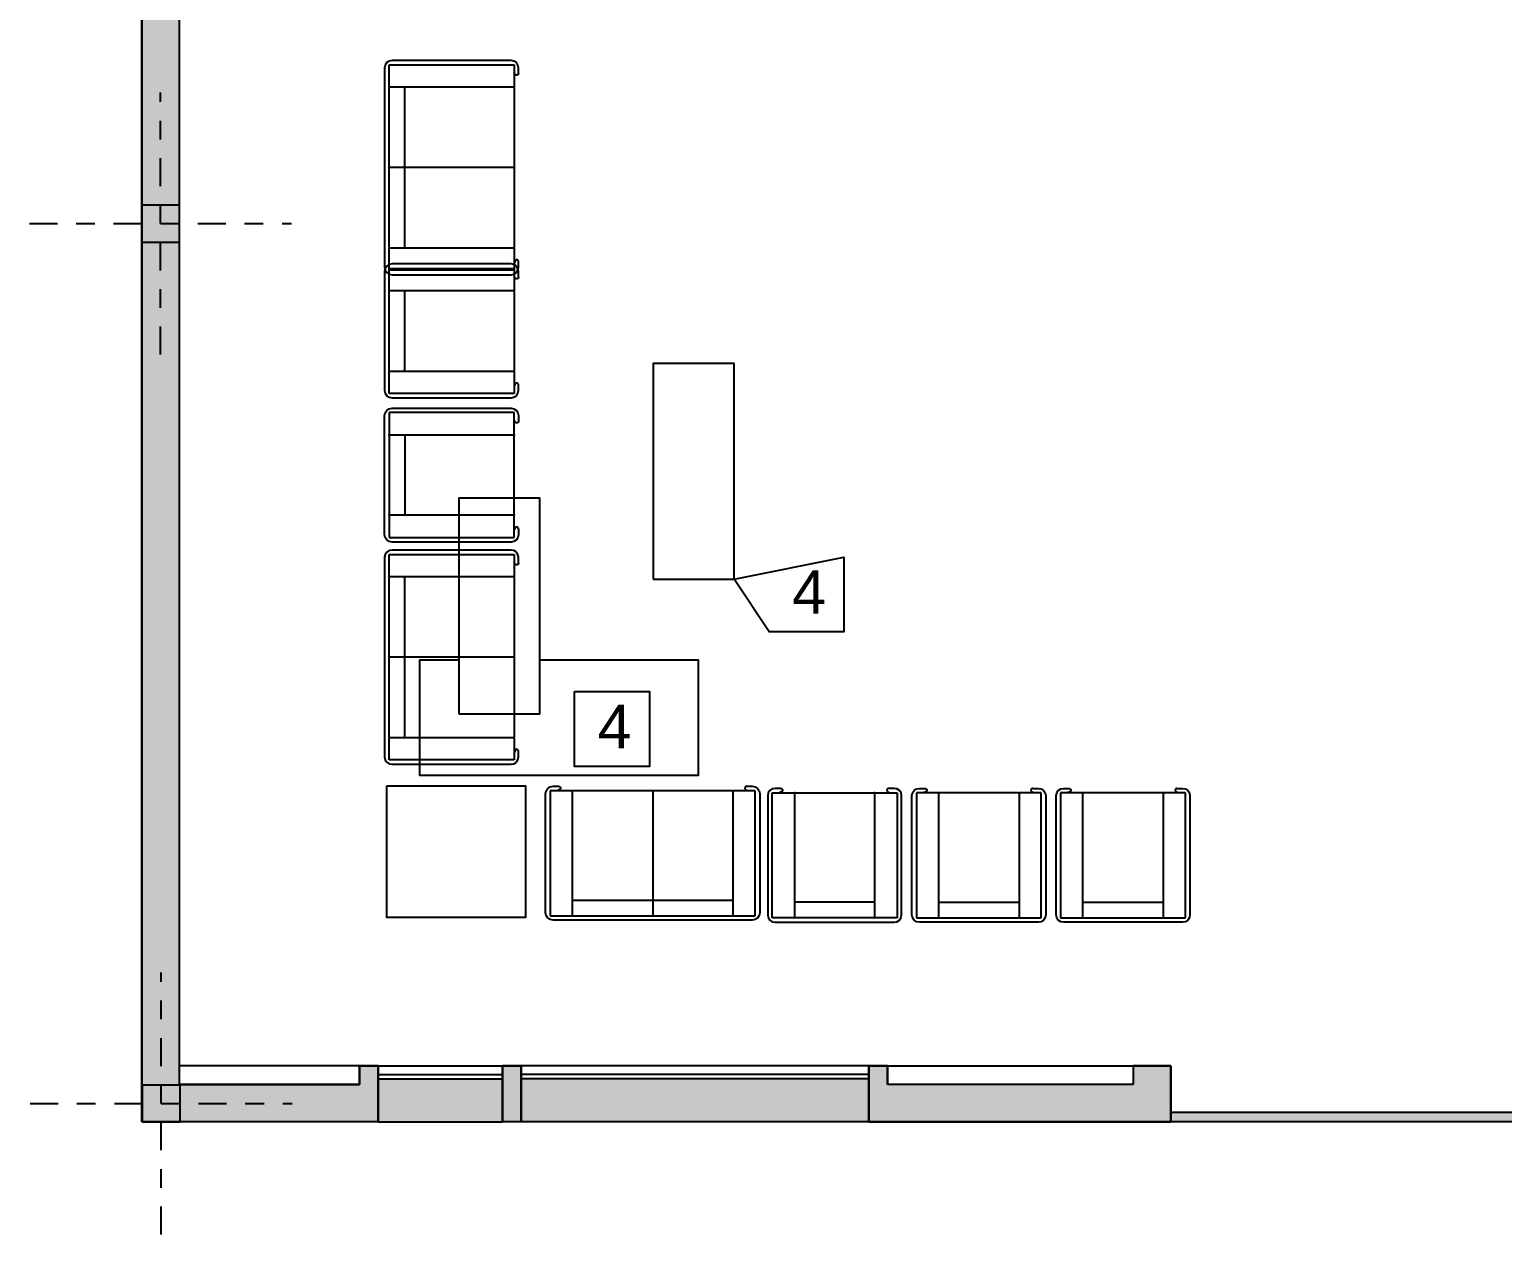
# Model space of a CAD drawing. Header units: millimetres. Extents: x 3669.6 to 3740.3, y 1535.4 to 1572.3.
# Drawn here: x 3670.69 to 3678.57, y 1552.89 to 1559.33 of the extents above; entities that cross this region are included whole.
import ezdxf

# ---------------------------------------------------------------- set-up
doc = ezdxf.new("R2010")
doc.units = ezdxf.units.MM
doc.linetypes.add('DASHDOT', pattern=[1, 0.5, -0.25, 0, -0.25])
doc.linetypes.add('DASHED2', pattern=[9.525, 6.35, -3.175])
doc.layers.add('1', color=7, linetype='Continuous')
doc.layers.add('HATCH', color=42, linetype='Continuous')
doc.styles.get("Standard").update_dxf_attribs({"font": 'arial.ttf'})
pattern_1 = [(0, (1000000, 1000000), (0, 1000000), [1e-05, -1000000])]

# ---------------------------------------------------------------- blocks, each defined once
blk = doc.blocks.new('AX')
at = {"linetype": 'Continuous'}
h = blk.add_hatch(color=0, dxfattribs=at)
h.paths.add_polyline_path([(-0.1, 0.1), (-0.1, 0), (0, 0), (0, 0.1)])
h.paths.add_polyline_path([(0, 0.1), (0, 0), (0.1, 0), (0.1, 0.1)])
h.paths.add_polyline_path([(0, 0), (0, -0.1), (0.1, -0.1), (0.1, 0)])
h.paths.add_polyline_path([(-0.1, 0), (-0.1, -0.1), (0, -0.1), (0, 0)])
at = {"color": 0, "linetype": 'DASHDOT', "ltscale": 0.3}
for p, q in [((0, -0.7), (0, 0.7)), ((-0.7, 0), (0.7, 0))]:
    blk.add_line(p, q, dxfattribs=at)
at = {"color": 0, "linetype": 'Continuous'}
blk.add_lwpolyline([(-0.1, 0.1), (0.1, 0.1), (0.1, -0.1), (-0.1, -0.1), (-0.1, 0.1)], dxfattribs=at)
blk = doc.blocks.new('PL_SOFA_CORBUSIER_DOUBLE')
at = {"linetype": 'Continuous'}
h = blk.add_hatch(dxfattribs=at)
h.set_pattern_fill('EMPTY_FILL', color=0, scale=1000000.0, style=0)
h.set_pattern_definition(pattern_1)
h.paths.add_polyline_path([(-0.0057, 0.0165), (0.0039, 0.0119), (0.0073, 0.0101), (0.0101, 0.0073), (0.0119, 0.0039), (0.0125, 0), (0.0119, -0.0039), (0.0101, -0.0073), (0.0073, -0.0101), (0.0039, -0.0119), (0, -0.0125), (-0.0375, -0.0125), (-0.0566, -0.0087), (-0.0729, 0.0021), (-0.0837, 0.0184), (-0.0875, 0.0375), (-0.0875, 0.8375), (-0.0837, 0.8566), (-0.0729, 0.8729), (-0.0566, 0.8837), (-0.0375, 0.8875), (1.3025, 0.8875), (1.3216, 0.8837), (1.3379, 0.8729), (1.3487, 0.8566), (1.3525, 0.8375), (1.3525, 0.0375), (1.3487, 0.0184), (1.3379, 0.0021), (1.3216, -0.0087), (1.3025, -0.0125), (1.265, -0.0125), (1.2611, -0.0119), (1.2577, -0.0101), (1.2549, -0.0073), (1.2531, -0.0039), (1.2525, 0), (1.2531, 0.0039), (1.2549, 0.0073), (1.2577, 0.0101), (1.2594, 0.011), (1.2705, 0.0153)], flags=0)
at = {"color": 0, "linetype": 'ByBlock'}
for p, q in [((-0.0875, 0.8375), (-0.0837, 0.8566)), ((-0.0875, 0.0375), (-0.0875, 0.8375)), ((-0.0837, 0.8566), (-0.0729, 0.8729)), ((-0.0729, 0.8729), (-0.0566, 0.8837)), ((0.0925, 0.8575), (-0.0575, 0.8575)), ((-0.0575, 0.8575), (-0.0575, 0.0175)), ((-0.0566, 0.8837), (-0.0375, 0.8875)), ((-0.0375, 0.8875), (1.3025, 0.8875)), ((0.0925, 0.8575), (0.0975, 0.8575)), ((0.0925, 0.0175), (0.0925, 0.8575)), ((1.1675, 0.8575), (0.0975, 0.8575)), ((0.6325, 0.0175), (0.6325, 0.8575)), ((1.1675, 0.8575), (1.1725, 0.8575)), ((1.3225, 0.8575), (1.1725, 0.8575)), ((1.1725, 0.8575), (1.1725, 0.0175)), ((1.3025, 0.8875), (1.3216, 0.8837)), ((1.3216, 0.8837), (1.3379, 0.8729)), ((1.3225, 0.0175), (1.3225, 0.8575)), ((1.3379, 0.8729), (1.3487, 0.8566)), ((1.3487, 0.8566), (1.3525, 0.8375)), ((1.3525, 0.8375), (1.3525, 0.0375)), ((1.1725, 0.7525), (0.0925, 0.7525)), ((-0.0837, 0.0184), (-0.0875, 0.0375)), ((-0.0729, 0.0021), (-0.0837, 0.0184)), ((-0.0566, -0.0087), (-0.0729, 0.0021)), ((-0.0575, 0.0175), (0.0925, 0.0175)), ((0.0039, 0.0119), (-0.0057, 0.0165)), ((0.0073, 0.0101), (0.0039, 0.0119)), ((0.0101, 0.0073), (0.0073, 0.0101)), ((0.0119, 0.0039), (0.0101, 0.0073)), ((0.0125, 0), (0.0119, 0.0039)), ((0.0119, -0.0039), (0.0125, 0)), ((0.0975, 0.0175), (0.0925, 0.0175)), ((0.0975, 0.0175), (1.1675, 0.0175)), ((1.1725, 0.0175), (1.1675, 0.0175)), ((1.1725, 0.0175), (1.3225, 0.0175)), ((1.2525, 0), (1.2531, 0.0039)), ((1.2531, -0.0039), (1.2525, 0)), ((1.2531, 0.0039), (1.2549, 0.0073)), ((1.2549, 0.0073), (1.2577, 0.0101)), ((1.2577, 0.0101), (1.2611, 0.0119)), ((1.2594, 0.011), (1.2705, 0.0153)), ((1.3379, 0.0021), (1.3216, -0.0087)), ((1.3487, 0.0184), (1.3379, 0.0021)), ((1.3525, 0.0375), (1.3487, 0.0184)), ((-0.0375, -0.0125), (-0.0566, -0.0087)), ((0, -0.0125), (-0.0375, -0.0125)), ((0, -0.0125), (0.0039, -0.0119)), ((0.0039, -0.0119), (0.0073, -0.0101)), ((0.0073, -0.0101), (0.0101, -0.0073)), ((0.0101, -0.0073), (0.0119, -0.0039)), ((1.2549, -0.0073), (1.2531, -0.0039)), ((1.2577, -0.0101), (1.2549, -0.0073)), ((1.2611, -0.0119), (1.2577, -0.0101)), ((1.265, -0.0125), (1.2611, -0.0119)), ((1.3025, -0.0125), (1.265, -0.0125)), ((1.3216, -0.0087), (1.3025, -0.0125))]:
    blk.add_line(p, q, dxfattribs=at)
blk = doc.blocks.new('PL_SOFA_CORBUSIER')
at = {"linetype": 'Continuous'}
h = blk.add_hatch(dxfattribs=at)
h.set_pattern_fill('EMPTY_FILL', color=0, scale=1000000.0, style=0)
h.set_pattern_definition(pattern_1)
h.paths.add_polyline_path([(-0.0057, 0.0165), (0.0039, 0.0119), (0.0073, 0.0101), (0.0101, 0.0073), (0.0119, 0.0039), (0.0125, 0), (0.0119, -0.0039), (0.0101, -0.0073), (0.0073, -0.0101), (0.0039, -0.0119), (0, -0.0125), (-0.0375, -0.0125), (-0.0566, -0.0087), (-0.0729, 0.0021), (-0.0837, 0.0184), (-0.0875, 0.0375), (-0.0875, 0.8375), (-0.0837, 0.8566), (-0.0729, 0.8729), (-0.0566, 0.8837), (-0.0375, 0.8875), (0.7625, 0.8875), (0.7816, 0.8837), (0.7979, 0.8729), (0.8087, 0.8566), (0.8125, 0.8375), (0.8125, 0.0375), (0.8087, 0.0184), (0.7979, 0.0021), (0.7816, -0.0087), (0.7625, -0.0125), (0.725, -0.0125), (0.7211, -0.0119), (0.7177, -0.0101), (0.7149, -0.0073), (0.7131, -0.0039), (0.7125, 0), (0.7131, 0.0039), (0.7149, 0.0073), (0.7177, 0.0101), (0.7194, 0.011), (0.7305, 0.0153)], flags=0)
at = {"color": 0, "linetype": 'ByBlock'}
for p, q in [((-0.0875, 0.8375), (-0.0837, 0.8566)), ((-0.0875, 0.0375), (-0.0875, 0.8375)), ((-0.0837, 0.8566), (-0.0729, 0.8729)), ((-0.0729, 0.8729), (-0.0566, 0.8837)), ((0.0925, 0.8575), (-0.0575, 0.8575)), ((-0.0575, 0.8575), (-0.0575, 0.0175)), ((-0.0566, 0.8837), (-0.0375, 0.8875)), ((-0.0375, 0.8875), (0.7625, 0.8875)), ((0.0925, 0.8575), (0.0975, 0.8575)), ((0.0925, 0.0175), (0.0925, 0.8575)), ((0.6275, 0.8575), (0.0975, 0.8575)), ((0.6275, 0.8575), (0.6325, 0.8575)), ((0.7825, 0.8575), (0.6325, 0.8575)), ((0.6325, 0.8575), (0.6325, 0.0175)), ((0.7625, 0.8875), (0.7816, 0.8837)), ((0.7816, 0.8837), (0.7979, 0.8729)), ((0.7825, 0.0175), (0.7825, 0.8575)), ((0.7979, 0.8729), (0.8087, 0.8566)), ((0.8087, 0.8566), (0.8125, 0.8375)), ((0.8125, 0.8375), (0.8125, 0.0375)), ((0.6275, 0.7525), (0.0975, 0.7525)), ((-0.0837, 0.0184), (-0.0875, 0.0375)), ((-0.0729, 0.0021), (-0.0837, 0.0184)), ((-0.0566, -0.0087), (-0.0729, 0.0021)), ((-0.0575, 0.0175), (0.0925, 0.0175)), ((0.0039, 0.0119), (-0.0057, 0.0165)), ((0.0073, 0.0101), (0.0039, 0.0119)), ((0.0101, 0.0073), (0.0073, 0.0101)), ((0.0119, 0.0039), (0.0101, 0.0073)), ((0.0125, 0), (0.0119, 0.0039)), ((0.0975, 0.0175), (0.0925, 0.0175)), ((0.0975, 0.0175), (0.6275, 0.0175)), ((0.6325, 0.0175), (0.6275, 0.0175)), ((0.6325, 0.0175), (0.7825, 0.0175)), ((0.7125, 0), (0.7131, 0.0039)), ((0.7131, 0.0039), (0.7149, 0.0073)), ((0.7149, 0.0073), (0.7177, 0.0101)), ((0.7177, 0.0101), (0.7211, 0.0119)), ((0.7194, 0.011), (0.7305, 0.0153)), ((0.7979, 0.0021), (0.7816, -0.0087)), ((0.8087, 0.0184), (0.7979, 0.0021)), ((0.8125, 0.0375), (0.8087, 0.0184)), ((-0.0375, -0.0125), (-0.0566, -0.0087)), ((0, -0.0125), (-0.0375, -0.0125)), ((0, -0.0125), (0.0039, -0.0119)), ((0.0039, -0.0119), (0.0073, -0.0101)), ((0.0073, -0.0101), (0.0101, -0.0073)), ((0.0101, -0.0073), (0.0119, -0.0039)), ((0.0119, -0.0039), (0.0125, 0)), ((0.7131, -0.0039), (0.7125, 0)), ((0.7149, -0.0073), (0.7131, -0.0039)), ((0.7177, -0.0101), (0.7149, -0.0073)), ((0.7211, -0.0119), (0.7177, -0.0101)), ((0.725, -0.0125), (0.7211, -0.0119)), ((0.7625, -0.0125), (0.725, -0.0125)), ((0.7816, -0.0087), (0.7625, -0.0125))]:
    blk.add_line(p, q, dxfattribs=at)

msp = doc.modelspace()

# ---------------------------------------------------------------- hatches: boundary and pattern name
at = {"layer": 'HATCH', "linetype": 'DASHED2'}
h = msp.add_hatch(color=256, dxfattribs=at)
h.dxf.hatch_style = 1
h.set_gradient(color1=(204, 153, 0), color2=(204, 153, 0), tint=1)
h.paths.add_polyline_path([(3675.1781, 1553.7228), (3673.3205, 1553.7228), (3673.3205, 1553.4928), (3675.1781, 1553.4928)])
h.paths.add_polyline_path([(3672.5551, 1553.7928), (3672.4551, 1553.7928), (3672.4551, 1553.6928), (3671.4954, 1553.6928), (3671.4954, 1553.4928), (3672.5551, 1553.4928)], flags=17)
h.paths.add_polyline_path([(3673.2205, 1553.7228), (3672.5551, 1553.7228), (3672.5551, 1553.4928), (3673.2205, 1553.4928)])
h.paths.add_polyline_path([(3673.3205, 1553.7228), (3673.3205, 1553.7928), (3673.2205, 1553.7928), (3673.2205, 1553.4928), (3673.3205, 1553.4928)])
h.paths.add_polyline_path([(3671.4916, 1558.1928), (3671.2916, 1558.1928), (3671.2916, 1553.4928), (3672.5551, 1553.4928), (3672.5551, 1553.7228), (3672.5551, 1553.7928), (3672.4551, 1553.7928), (3672.4551, 1553.6928), (3671.4954, 1553.6928), (3671.4916, 1553.6928)])
h.paths.add_polyline_path([(3676.7916, 1553.7928), (3676.5916, 1553.7928), (3676.5916, 1553.6928), (3675.2781, 1553.6928), (3675.2781, 1553.7928), (3675.1781, 1553.7928), (3675.1781, 1553.4928), (3676.7916, 1553.4928)])
h.paths.add_polyline_path([(3680.7916, 1553.5428), (3676.7916, 1553.5428), (3676.7916, 1553.4928), (3680.7916, 1553.4928)])
h.paths.add_polyline_path([(3682.4051, 1553.7928), (3682.3051, 1553.7928), (3682.3051, 1553.6928), (3680.9916, 1553.6928), (3680.9916, 1553.7928), (3680.7916, 1553.7928), (3680.7916, 1553.4928), (3682.4051, 1553.4928)])
h.paths.add_polyline_path([(3686.0916, 1553.6928), (3685.1281, 1553.6928), (3685.1281, 1553.7928), (3685.0281, 1553.7928), (3685.0281, 1553.4928), (3686.0916, 1553.4928)])
h.paths.add_polyline_path([(3687.5551, 1553.7928), (3687.4551, 1553.7928), (3687.4551, 1553.6928), (3686.4929, 1553.6928), (3686.4929, 1553.4928), (3687.5551, 1553.4928)])
h.paths.add_polyline_path([(3688.2205, 1553.7228), (3687.5551, 1553.7228), (3687.5551, 1553.4928), (3688.2205, 1553.4928)])
h.paths.add_polyline_path([(3688.5716, 1553.7228), (3688.3205, 1553.7228), (3688.3205, 1553.4928), (3688.5716, 1553.4928)])
h.paths.add_polyline_path([(3685.0281, 1553.7228), (3684.3626, 1553.7228), (3684.3626, 1553.4928), (3685.0281, 1553.4928)])
h.paths.add_polyline_path([(3684.3626, 1553.7228), (3684.3626, 1553.7928), (3684.2716, 1553.7928), (3684.2716, 1553.4928), (3684.3626, 1553.4928)])
h.paths.add_polyline_path([(3684.2626, 1553.7228), (3684.1716, 1553.7228), (3684.1716, 1553.4928), (3684.2626, 1553.4928)])
h.paths.add_polyline_path([(3684.1716, 1553.7228), (3682.4051, 1553.7228), (3682.4051, 1553.4928), (3684.1716, 1553.4928)])
h.paths.add_polyline_path([(3690.1781, 1553.7228), (3688.6716, 1553.7228), (3688.6716, 1553.4928), (3690.1781, 1553.4928)])
h.paths.add_polyline_path([(3688.3205, 1553.7228), (3688.3205, 1553.7928), (3688.2205, 1553.7928), (3688.2205, 1553.4928), (3688.3205, 1553.4928)])
h.paths.add_polyline_path([(3688.6716, 1553.7228), (3688.5716, 1553.7228), (3688.5716, 1553.4928), (3688.6716, 1553.4928)])
h.paths.add_polyline_path([(3691.7916, 1553.7928), (3691.5916, 1553.7928), (3691.5916, 1553.6928), (3690.2781, 1553.6928), (3690.2781, 1553.7928), (3690.1781, 1553.7928), (3690.1781, 1553.4928), (3691.7916, 1553.4928)])
h.paths.add_polyline_path([(3695.7916, 1553.5428), (3691.7916, 1553.5428), (3691.7916, 1553.4928), (3695.7916, 1553.4928)])
h.paths.add_polyline_path([(3697.4051, 1553.7928), (3697.3051, 1553.7928), (3697.3051, 1553.6928), (3695.9916, 1553.6928), (3695.9916, 1553.7928), (3695.7916, 1553.7928), (3695.7916, 1553.4928), (3697.4051, 1553.4928)])
h.paths.add_polyline_path([(3699.2626, 1553.7228), (3697.4051, 1553.7228), (3697.4051, 1553.4928), (3699.2626, 1553.4928)])
h.paths.add_polyline_path([(3700.0281, 1553.7228), (3699.3626, 1553.7228), (3699.3626, 1553.4928), (3700.0281, 1553.4928)])
h.paths.add_polyline_path([(3699.3626, 1553.7928), (3699.2626, 1553.7928), (3699.2626, 1553.4928), (3699.3626, 1553.4928), (3699.3626, 1553.7228)])
h.paths.add_polyline_path([(3701.2916, 1563.0928), (3701.0916, 1563.0928), (3701.0916, 1562.9149), (3701.0916, 1562.189), (3701.0916, 1553.6928), (3700.1281, 1553.6928), (3700.1281, 1553.7928), (3700.0281, 1553.7928), (3700.0281, 1553.4928), (3701.2916, 1553.4928)])
h.paths.add_polyline_path([(3682.5716, 1556.5688), (3682.2216, 1556.5688), (3682.2216, 1556.3688), (3682.5716, 1556.3688)])
h.paths.add_polyline_path([(3683.6216, 1556.3688), (3683.3716, 1556.3688), (3683.3716, 1556.4846), (3682.5716, 1556.4846), (3682.5716, 1556.3688), (3682.2216, 1556.3688), (3682.2216, 1554.8688), (3683.6216, 1554.8688)])
h.paths.add_polyline_path([(3682.2716, 1555.1059), (3682.2716, 1556.3188), (3683.5716, 1556.3188), (3683.5716, 1555.1059)], flags=16)
h.paths.add_polyline_path([(3682.5325, 1555.08), (3683.3107, 1555.08), (3683.3107, 1554.9037), (3682.5325, 1554.9037)], flags=16)
h.paths.add_polyline_path([(3682.6932, 1555.521), (3682.6932, 1555.921), (3683.0932, 1555.921), (3683.0932, 1555.521)], flags=0)
h.paths.add_polyline_path([(3690.6216, 1556.3688), (3690.2716, 1556.3688), (3690.2716, 1556.4846), (3689.4716, 1556.4846), (3689.4716, 1556.3688), (3689.2216, 1556.3688), (3689.2216, 1554.8688), (3690.6216, 1554.8688)])
h.paths.add_polyline_path([(3689.2716, 1555.1059), (3689.2716, 1556.3188), (3690.5716, 1556.3188), (3690.5716, 1555.1059)], flags=16)
h.paths.add_polyline_path([(3689.5325, 1555.08), (3690.3107, 1555.08), (3690.3107, 1554.9037), (3689.5325, 1554.9037)], flags=16)
h.paths.add_polyline_path([(3689.7499, 1555.521), (3689.7499, 1555.921), (3690.1499, 1555.921), (3690.1499, 1555.521)], flags=0)
h.paths.add_polyline_path([(3690.6216, 1556.5688), (3690.2716, 1556.5688), (3690.2716, 1556.3688), (3690.6216, 1556.3688)])
h.paths.add_polyline_path([(3682.7594, 1555.5607), (3683.055, 1555.5607), (3683.055, 1555.9052), (3682.7594, 1555.9052)], flags=8)
h.paths.add_polyline_path([(3689.7875, 1555.5607), (3690.0832, 1555.5607), (3690.0832, 1555.9052), (3689.7875, 1555.9052)], flags=8)
at = {"layer": 'HATCH'}
h = msp.add_hatch(color=256, dxfattribs=at)
h.paths.add_polyline_path([(3686.2916, 1563.0188), (3686.0916, 1563.0188), (3686.0916, 1562.8409), (3686.0916, 1562.115), (3686.0916, 1560.8188), (3685.3916, 1560.8188), (3685.3916, 1560.3188), (3686.0916, 1560.3188), (3686.0916, 1559.5688), (3686.0916, 1558.3188), (3686.2916, 1558.3188)])
h.paths.add_polyline_path([(3686.0916, 1560.4188), (3685.4916, 1560.4188), (3685.4916, 1560.7188), (3686.0916, 1560.7188)], flags=16)
h.paths.add_polyline_path([(3671.4916, 1560.3188), (3672.1916, 1560.3188), (3672.1916, 1560.8188), (3671.4916, 1560.8188), (3671.4916, 1563.0188), (3671.2916, 1563.0188), (3671.2916, 1558.3188), (3671.4916, 1558.3188)])
h.paths.add_polyline_path([(3671.4916, 1560.4188), (3671.4916, 1560.7188), (3672.0916, 1560.7188), (3672.0916, 1560.4188)], flags=16)
at = {"layer": 'HATCH', "linetype": 'DASHED2'}
h = msp.add_hatch(color=256, dxfattribs=at)
h.dxf.hatch_style = 1
h.paths.add_polyline_path([(3686.2916, 1558.2974), (3686.0916, 1558.2974), (3686.0916, 1554.8688), (3684.2716, 1554.8688), (3684.2716, 1554.8188), (3686.0916, 1554.8188), (3686.0916, 1554.6688), (3686.2216, 1554.6688), (3686.2916, 1554.6688)])
h.paths.add_polyline_path([(3686.4929, 1558.2974), (3686.2916, 1558.2974), (3686.2916, 1554.6688), (3686.4216, 1554.6688), (3686.4929, 1554.6688), (3686.4929, 1554.8188), (3688.5716, 1554.8188), (3688.5716, 1554.8688), (3686.4929, 1554.8688)])
h.paths.add_polyline_path([(3686.2916, 1554.6688), (3686.2216, 1554.6688), (3686.0916, 1554.6688), (3686.0916, 1553.4928), (3686.2916, 1553.4928)])
h.paths.add_polyline_path([(3686.4929, 1554.6688), (3686.4216, 1554.6688), (3686.2916, 1554.6688), (3686.2916, 1553.4928), (3686.4929, 1553.4928)])
h.paths.add_polyline_path([(3686.0916, 1554.7988), (3684.2716, 1554.7988), (3684.2716, 1554.6688), (3686.0916, 1554.6688)], flags=17)
h.paths.add_polyline_path([(3688.5716, 1554.7988), (3686.4929, 1554.7988), (3686.4929, 1554.6688), (3686.6216, 1554.6688), (3688.5716, 1554.6688)], flags=17)
h.paths.add_polyline_path([(3672.5551, 1553.7928), (3672.4551, 1553.7928), (3672.4551, 1553.6928), (3671.4954, 1553.6928), (3671.4954, 1553.4928), (3672.5551, 1553.4928)])

# ---------------------------------------------------------------- linework, layer by layer
for p, q in [((3671.2916, 1568.5428), (3671.2916, 1553.4928)), ((3671.2916, 1553.4928), (3671.2916, 1568.5428)), ((3671.4916, 1568.3428), (3671.4916, 1553.6928)), ((3671.4916, 1560.3928), (3671.4916, 1553.6928)), ((3672.5551, 1553.7928), (3672.4551, 1553.7928)), ((3672.4551, 1553.7928), (3672.4551, 1553.6928)), ((3672.4551, 1553.6928), (3672.4551, 1553.7928)), ((3672.4551, 1553.7928), (3672.5551, 1553.7928)), ((3672.5551, 1553.4928), (3672.5551, 1553.7928)), ((3672.5551, 1553.7928), (3672.5551, 1553.4928)), ((3673.3205, 1553.7928), (3673.2205, 1553.7928)), ((3673.2205, 1553.7928), (3673.2205, 1553.4928)), ((3673.2205, 1553.4928), (3673.2205, 1553.7928)), ((3673.2205, 1553.7928), (3673.3205, 1553.7928)), ((3673.3205, 1553.4928), (3673.3205, 1553.7928)), ((3673.3205, 1553.7928), (3673.3205, 1553.4928)), ((3675.1781, 1553.7928), (3675.2781, 1553.7928)), ((3675.1781, 1553.4928), (3675.1781, 1553.7928)), ((3675.1781, 1553.7928), (3675.1781, 1553.4928)), ((3675.2781, 1553.7928), (3675.1781, 1553.7928)), ((3675.2781, 1553.7928), (3675.2781, 1553.6928)), ((3675.2781, 1553.6928), (3675.2781, 1553.7928)), ((3676.5916, 1553.7928), (3676.7916, 1553.7928)), ((3676.5916, 1553.7928), (3676.5916, 1553.6928)), ((3676.7916, 1553.7928), (3676.5916, 1553.7928)), ((3676.5916, 1553.7928), (3676.5916, 1553.6928)), ((3676.7916, 1553.7928), (3676.7916, 1553.4928)), ((3676.7916, 1553.4928), (3676.7916, 1553.7928)), ((3672.4551, 1553.6928), (3671.4916, 1553.6928)), ((3671.4916, 1553.6928), (3672.4551, 1553.6928)), ((3676.5916, 1553.6928), (3675.2781, 1553.6928)), ((3676.5916, 1553.6928), (3675.2781, 1553.6928)), ((3672.5551, 1553.4928), (3671.2916, 1553.4928)), ((3672.5551, 1553.4928), (3671.2916, 1553.4928)), ((3673.3205, 1553.4928), (3673.2205, 1553.4928)), ((3673.3205, 1553.4928), (3673.2205, 1553.4928)), ((3676.7916, 1553.4928), (3675.1781, 1553.4928)), ((3675.1781, 1553.4928), (3676.7916, 1553.4928))]:
    msp.add_line(p, q)
at = {"layer": '1', "linetype": 'Continuous'}
for p, q in [((3672.4551, 1553.7928), (3671.4916, 1553.7928)), ((3672.5551, 1553.7928), (3673.2205, 1553.7928)), ((3675.1781, 1553.7928), (3673.3205, 1553.7928)), ((3675.2781, 1553.7928), (3676.5916, 1553.7928)), ((3672.5551, 1553.7468), (3673.2205, 1553.7468)), ((3672.5551, 1553.7228), (3673.2205, 1553.7228)), ((3675.1781, 1553.7468), (3673.3205, 1553.7468)), ((3675.1781, 1553.7228), (3673.3205, 1553.7228)), ((3672.5551, 1553.4928), (3673.2205, 1553.4928)), ((3675.1781, 1553.4928), (3673.3205, 1553.4928))]:
    msp.add_line(p, q, dxfattribs=at)
at = {"layer": '1'}
for p, q in [((3680.7916, 1553.5428), (3676.7916, 1553.5428)), ((3680.7916, 1553.4928), (3676.7916, 1553.4928))]:
    msp.add_line(p, q, dxfattribs=at)
at = {"layer": '1', "linetype": 'Continuous'}
for points in [[(3674.0262, 1556.3924), (3674.4585, 1556.3924), (3674.4585, 1557.5448), (3674.0262, 1557.5448)], [(3672.9867, 1555.6735), (3673.4189, 1555.6735), (3673.4189, 1556.8259), (3672.9867, 1556.8259)], [(3672.602, 1555.2895), (3673.3437, 1555.2895), (3673.3437, 1554.5855), (3672.602, 1554.5855)]]:
    msp.add_lwpolyline(points, close=True, dxfattribs=at)
at = {"layer": '1'}
for points in [[(3674.4585, 1556.3924), (3675.0448, 1556.511), (3675.0448, 1556.111), (3674.6448, 1556.111)], [(3673.6052, 1555.792), (3674.0052, 1555.792), (3674.0052, 1555.392), (3673.6052, 1555.392)]]:
    msp.add_lwpolyline(points, close=True, dxfattribs=at)
at = {"layer": '1', "linetype": 'Continuous'}
msp.add_lwpolyline([(3672.9867, 1555.9605), (3672.776, 1555.9605), (3672.776, 1555.3454), (3674.267, 1555.3454), (3674.267, 1555.9605), (3673.4189, 1555.9605)], dxfattribs=at)
at = {"layer": 'HATCH', "linetype": 'DASHED2'}
msp.add_line((3671.4954, 1553.6911), (3671.4954, 1553.4911), dxfattribs=at)

# ---------------------------------------------------------------- block references
at = {"layer": '1', "linetype": 'Continuous', "yscale": 0.795017692405308, "zscale": 0.795017692405308}
for name, p, xscale, rotation in [('PL_SOFA_CORBUSIER_DOUBLE', (3673.2957, 1559.0952), -0.795017692405308, 89.99999999997938), ('PL_SOFA_CORBUSIER', (3673.2957, 1558.0077), -0.795017692405308, 89.99999999997938), ('PL_SOFA_CORBUSIER', (3673.2957, 1556.6606), 0.795017692405308, 89.9999999999794), ('PL_SOFA_CORBUSIER_DOUBLE', (3673.2957, 1556.479), -0.795017692405308, 89.99999999997938), ('PL_SOFA_CORBUSIER_DOUBLE', (3674.5256, 1555.2763), 0.795017692405308, 179.9999999999794), ('PL_SOFA_CORBUSIER', (3674.7072, 1555.2653), -0.795017692405308, 180), ('PL_SOFA_CORBUSIER', (3676.0544, 1555.2653), 0.795017692405308, 179.9999999999794), ('PL_SOFA_CORBUSIER', (3676.8252, 1555.2653), 0.795017692405308, 179.9999999999794)]:
    msp.add_blockref(name, p, dxfattribs=dict(at, xscale=xscale, rotation=rotation))
at = {"layer": '1'}
for p in [(3671.3916, 1558.2928), (3671.3954, 1553.5911)]:
    msp.add_blockref('AX', p, dxfattribs=at)

# ---------------------------------------------------------------- texts
msp.add_text('4', height=0.2327, rotation=360, dxfattribs=at).set_placement((3674.7683, 1556.2081))
msp.add_text('4', height=0.2327, dxfattribs=at).set_placement((3673.7288, 1555.4891))

doc.saveas('drawing.dxf')
